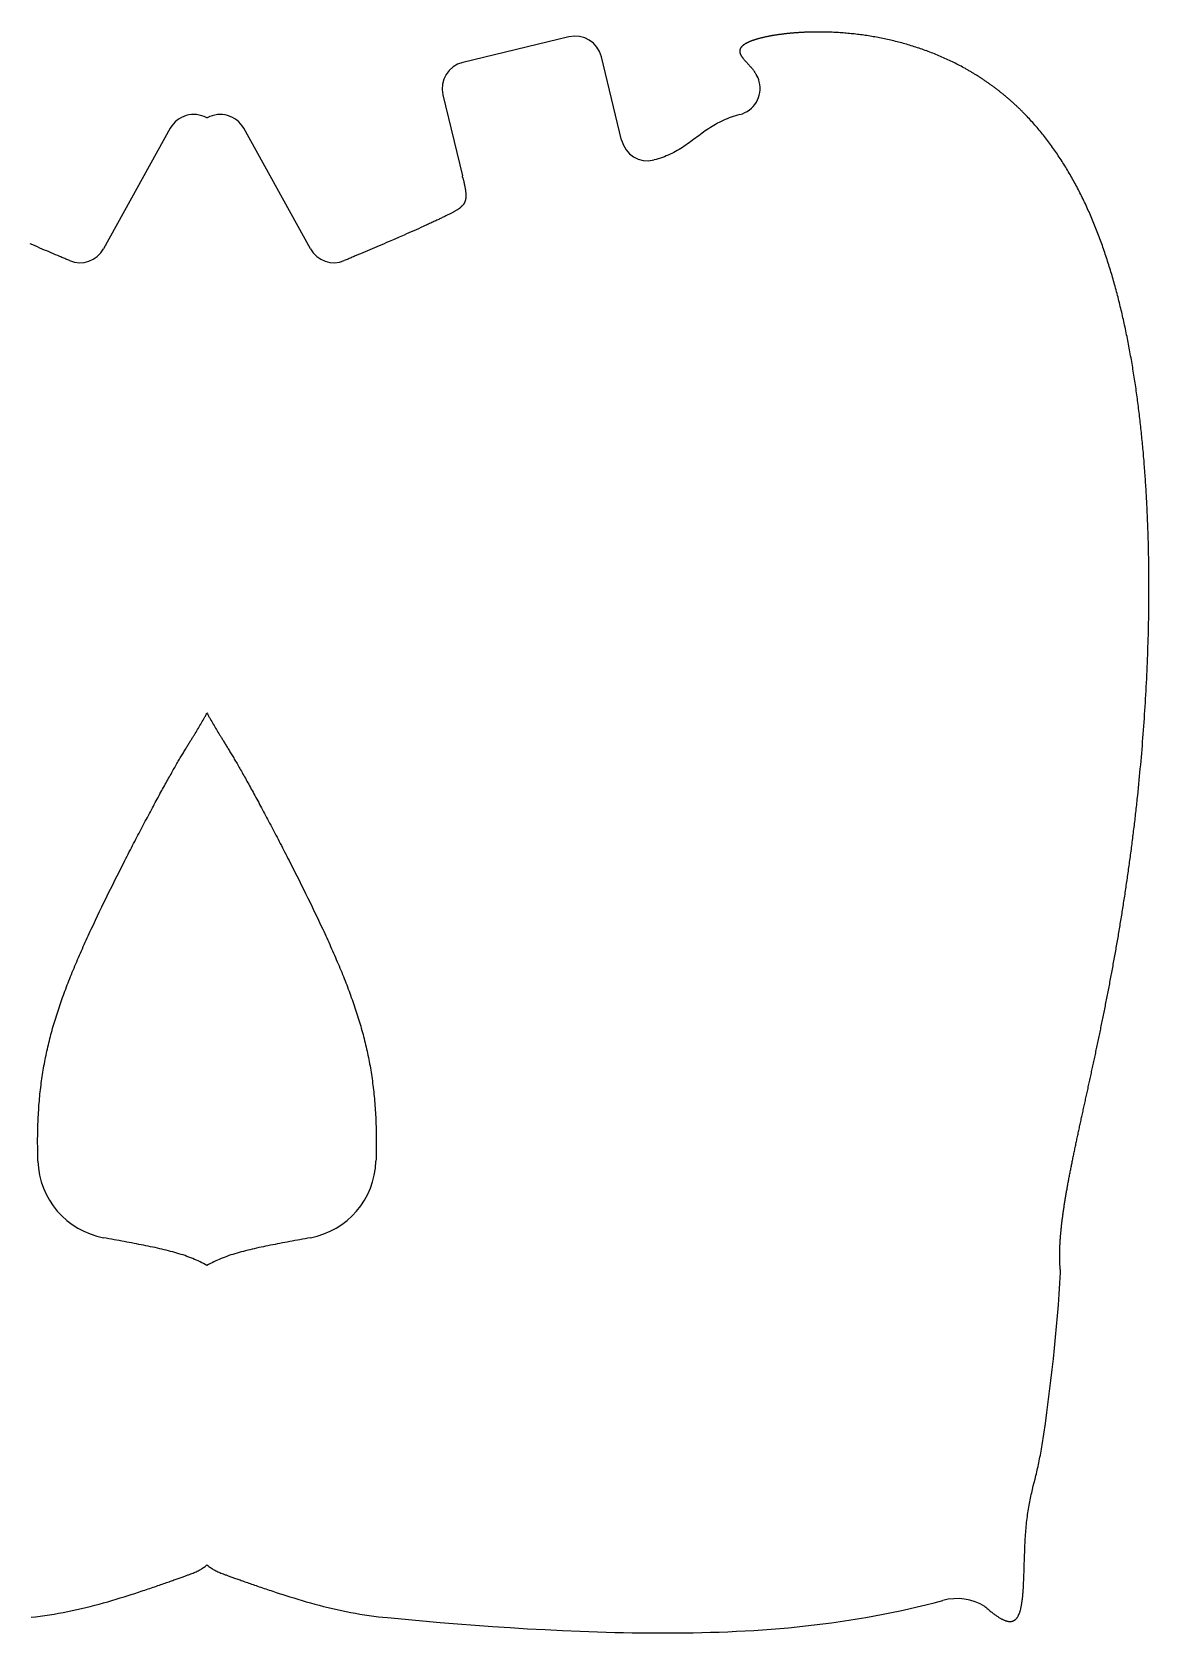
# Model space of a CAD drawing. Header units: millimetres. Extents: x 140 to 310, y 65 to 235.
# Drawn here: x 267.1 to 308.6, y 67.6 to 127.2 of the extents above; entities that cross this region are included whole.
import ezdxf

# ---------------------------------------------------------------- set-up
doc = ezdxf.new("R2010")
doc.units = ezdxf.units.MM
doc.header["$MEASUREMENT"] = 0
doc.layers.get('0').update_dxf_attribs({"lineweight": 0})

msp = doc.modelspace()

# ---------------------------------------------------------------- linework, layer by layer
at = {"color": 18, "lineweight": 25, "true_color": 0x000000}
for p, q in [((287.064, 126.987), (283.109, 126.035)), ((289.019, 123.141), (288.271, 126.249)), ((282.371, 124.829), (283.098, 121.81)), ((272.229, 123.582), (269.749, 119.096)), ((273.596, 123.968), (273.588, 123.973)), ((273.604, 123.973), (273.596, 123.968)), ((277.443, 119.096), (274.963, 123.582)), ((284.069, 67.808), (284.068, 67.819))]:
    msp.add_line(p, q, dxfattribs=at)
for points in [[(305.355, 80.985), (305.352, 81.008), (305.35, 81.032), (305.347, 81.055), (305.345, 81.079), (305.343, 81.102), (305.34, 81.126), (305.338, 81.15), (305.337, 81.175), (305.335, 81.199), (305.333, 81.224), (305.331, 81.248), (305.33, 81.273), (305.329, 81.298), (305.327, 81.323), (305.326, 81.349), (305.325, 81.374), (305.324, 81.4), (305.323, 81.426), (305.323, 81.452), (305.322, 81.478), (305.322, 81.504), (305.321, 81.531), (305.321, 81.558), (305.321, 81.585), (305.321, 81.612), (305.321, 81.639), (305.321, 81.666), (305.321, 81.693), (305.321, 81.721), (305.322, 81.749), (305.322, 81.777), (305.323, 81.805), (305.324, 81.833), (305.325, 81.862), (305.326, 81.89), (305.327, 81.919), (305.328, 81.948), (305.329, 81.977), (305.33, 82.006), (305.332, 82.036), (305.333, 82.065), (305.335, 82.095), (305.337, 82.125), (305.339, 82.155), (305.341, 82.185), (305.343, 82.216), (305.345, 82.246), (305.347, 82.277), (305.35, 82.308), (305.352, 82.339), (305.355, 82.37), (305.357, 82.402), (305.36, 82.433), (305.363, 82.465), (305.366, 82.497), (305.369, 82.529), (305.372, 82.561), (305.375, 82.593), (305.379, 82.625), (305.382, 82.658), (305.386, 82.691), (305.389, 82.724), (305.393, 82.757), (305.397, 82.79), (305.401, 82.824), (305.405, 82.857), (305.409, 82.891), (305.413, 82.925), (305.417, 82.959), (305.422, 82.993), (305.426, 83.028), (305.431, 83.062), (305.435, 83.097), (305.44, 83.132), (305.445, 83.167), (305.45, 83.202), (305.455, 83.237), (305.46, 83.273), (305.465, 83.308), (305.47, 83.344), (305.476, 83.38), (305.481, 83.416), (305.487, 83.452), (305.492, 83.489), (305.498, 83.525), (305.504, 83.562), (305.51, 83.599), (305.515, 83.636), (305.521, 83.673), (305.528, 83.711), (305.534, 83.748), (305.54, 83.786), (305.546, 83.824), (305.553, 83.862), (305.559, 83.9), (305.566, 83.938), (305.573, 83.977), (305.579, 84.015), (305.586, 84.054), (305.593, 84.093), (305.6, 84.132), (305.607, 84.171), (305.614, 84.211), (305.621, 84.25), (305.629, 84.29), (305.636, 84.33), (305.643, 84.37), (305.651, 84.41), (305.658, 84.45), (305.666, 84.49), (305.674, 84.531), (305.681, 84.572), (305.689, 84.613), (305.697, 84.654), (305.705, 84.695), (305.713, 84.736), (305.721, 84.778), (305.73, 84.819), (305.738, 84.861), (305.746, 84.903), (305.754, 84.945), (305.763, 84.988), (305.771, 85.03), (305.78, 85.073), (305.789, 85.115), (305.797, 85.158), (305.806, 85.201), (305.815, 85.244), (305.824, 85.288), (305.833, 85.331), (305.842, 85.375), (305.851, 85.418), (305.86, 85.462), (305.869, 85.506), (305.878, 85.55), (305.887, 85.595), (305.897, 85.639), (305.906, 85.684), (305.915, 85.729), (305.925, 85.774), (305.934, 85.819), (305.944, 85.864), (305.954, 85.909), (305.963, 85.955), (305.973, 86), (305.983, 86.046), (305.993, 86.092), (306.003, 86.138), (306.013, 86.185), (306.023, 86.231), (306.033, 86.277), (306.043, 86.324), (306.053, 86.371), (306.063, 86.418), (306.073, 86.465), (306.083, 86.512), (306.094, 86.56), (306.104, 86.607), (306.114, 86.655), (306.125, 86.703), (306.135, 86.751), (306.146, 86.799), (306.156, 86.847), (306.167, 86.895), (306.177, 86.944), (306.188, 86.993), (306.199, 87.041), (306.209, 87.09), (306.22, 87.139), (306.231, 87.189), (306.242, 87.238), (306.253, 87.287), (306.263, 87.337), (306.274, 87.387), (306.285, 87.437), (306.296, 87.487), (306.307, 87.537), (306.318, 87.587), (306.329, 87.638), (306.34, 87.688), (306.351, 87.739), (306.363, 87.79), (306.374, 87.841), (306.385, 87.892), (306.396, 87.943), (306.407, 87.995), (306.419, 88.046), (306.43, 88.098), (306.441, 88.15), (306.452, 88.202), (306.464, 88.254), (306.475, 88.306), (306.486, 88.359), (306.498, 88.411), (306.509, 88.464), (306.521, 88.516), (306.532, 88.569), (306.544, 88.622), (306.555, 88.676), (306.566, 88.729), (306.578, 88.782), (306.589, 88.836), (306.601, 88.89), (306.612, 88.943), (306.624, 88.997), (306.636, 89.051), (306.647, 89.106), (306.659, 89.16), (306.67, 89.214), (306.682, 89.269), (306.693, 89.324), (306.705, 89.379), (306.717, 89.434), (306.728, 89.489), (306.74, 89.544), (306.752, 89.599), (306.763, 89.655), (306.775, 89.71), (306.786, 89.766), (306.798, 89.822), (306.81, 89.878), (306.821, 89.934), (306.833, 89.99), (306.845, 90.047), (306.856, 90.103), (306.868, 90.16), (306.88, 90.217), (306.891, 90.274), (306.903, 90.331), (306.915, 90.388), (306.926, 90.445), (306.938, 90.502), (306.949, 90.56), (306.961, 90.617), (306.973, 90.675), (306.984, 90.733), (306.996, 90.791), (307.007, 90.849), (307.019, 90.907), (307.03, 90.966), (307.042, 91.024), (307.054, 91.083), (307.065, 91.141), (307.077, 91.2), (307.088, 91.259), (307.1, 91.318), (307.111, 91.377), (307.123, 91.437), (307.134, 91.496), (307.146, 91.556), (307.157, 91.615), (307.168, 91.675), (307.18, 91.735), (307.191, 91.795), (307.203, 91.855), (307.214, 91.915), (307.225, 91.976), (307.237, 92.036), (307.248, 92.097), (307.259, 92.157), (307.27, 92.218), (307.282, 92.279), (307.293, 92.34), (307.304, 92.401), (307.315, 92.462), (307.326, 92.524), (307.338, 92.585), (307.349, 92.647), (307.36, 92.709), (307.371, 92.77), (307.382, 92.832), (307.393, 92.894), (307.404, 92.956), (307.415, 93.019), (307.426, 93.081), (307.437, 93.144), (307.448, 93.206), (307.458, 93.269), (307.469, 93.332), (307.48, 93.395), (307.491, 93.458), (307.502, 93.521), (307.512, 93.584), (307.523, 93.647), (307.534, 93.711), (307.544, 93.774), (307.555, 93.838), (307.566, 93.902), (307.576, 93.965), (307.587, 94.029), (307.597, 94.093), (307.607, 94.158), (307.618, 94.222), (307.628, 94.286), (307.639, 94.351), (307.649, 94.415), (307.659, 94.48), (307.669, 94.545), (307.68, 94.61), (307.69, 94.675), (307.7, 94.74), (307.71, 94.805), (307.72, 94.87), (307.73, 94.936), (307.74, 95.001), (307.75, 95.067), (307.76, 95.132), (307.77, 95.198), (307.78, 95.264), (307.79, 95.33), (307.799, 95.396), (307.809, 95.462), (307.819, 95.529), (307.828, 95.595), (307.838, 95.661), (307.847, 95.728), (307.857, 95.795), (307.866, 95.861), (307.876, 95.928), (307.885, 95.995), (307.895, 96.062), (307.904, 96.129), (307.913, 96.196), (307.922, 96.264), (307.932, 96.331), (307.941, 96.399), (307.95, 96.466), (307.959, 96.534), (307.968, 96.602), (307.977, 96.669), (307.986, 96.737), (307.994, 96.805), (308.003, 96.873), (308.012, 96.942), (308.021, 97.01), (308.029, 97.078), (308.038, 97.147), (308.047, 97.215), (308.055, 97.284), (308.064, 97.353), (308.072, 97.421), (308.08, 97.49), (308.089, 97.559), (308.097, 97.628), (308.105, 97.697), (308.113, 97.767), (308.122, 97.836), (308.13, 97.905), (308.138, 97.975), (308.146, 98.044), (308.153, 98.114), (308.161, 98.184), (308.169, 98.254), (308.177, 98.323), (308.185, 98.393), (308.192, 98.463), (308.2, 98.533), (308.207, 98.604), (308.222, 98.744), (308.237, 98.885), (308.251, 99.026), (308.266, 99.168), (308.28, 99.31), (308.294, 99.452), (308.307, 99.594), (308.32, 99.737), (308.334, 99.88), (308.346, 100.023), (308.359, 100.166), (308.371, 100.31), (308.383, 100.454), (308.395, 100.598), (308.407, 100.743), (308.418, 100.888), (308.429, 101.033), (308.44, 101.178), (308.451, 101.323), (308.461, 101.469), (308.471, 101.615), (308.481, 101.761), (308.491, 101.908), (308.5, 102.054), (308.509, 102.201), (308.518, 102.348), (308.526, 102.495), (308.534, 102.643), (308.542, 102.791), (308.55, 102.938), (308.557, 103.086), (308.564, 103.235), (308.571, 103.383), (308.577, 103.532), (308.584, 103.68), (308.589, 103.829), (308.595, 103.978), (308.6, 104.127), (308.605, 104.277), (308.61, 104.426), (308.614, 104.576), (308.618, 104.726), (308.622, 104.876), (308.625, 105.026), (308.628, 105.176), (308.631, 105.326), (308.633, 105.476), (308.636, 105.627), (308.637, 105.777), (308.639, 105.928), (308.64, 106.079), (308.641, 106.23), (308.641, 106.381), (308.641, 106.532), (308.641, 106.683), (308.64, 106.834), (308.639, 106.985), (308.638, 107.136), (308.636, 107.287), (308.634, 107.438), (308.632, 107.59), (308.629, 107.741), (308.626, 107.892), (308.622, 108.044), (308.618, 108.195), (308.616, 108.271), (308.614, 108.346), (308.612, 108.422), (308.61, 108.498), (308.607, 108.573), (308.605, 108.649), (308.602, 108.725), (308.599, 108.8), (308.596, 108.876), (308.593, 108.952), (308.59, 109.027), (308.587, 109.103), (308.584, 109.178), (308.58, 109.254), (308.577, 109.33), (308.573, 109.405), (308.57, 109.481), (308.566, 109.556), (308.562, 109.632), (308.558, 109.707), (308.554, 109.783), (308.55, 109.858), (308.546, 109.934), (308.541, 110.009), (308.537, 110.085), (308.532, 110.16), (308.528, 110.235), (308.523, 110.311), (308.518, 110.386), (308.513, 110.461), (308.508, 110.537), (308.503, 110.612), (308.497, 110.687), (308.492, 110.762), (308.486, 110.837), (308.481, 110.913), (308.475, 110.988), (308.469, 111.063), (308.463, 111.138), (308.457, 111.213), (308.451, 111.288), (308.444, 111.363), (308.438, 111.438), (308.432, 111.513), (308.425, 111.587), (308.418, 111.662), (308.411, 111.737), (308.404, 111.812), (308.397, 111.886), (308.39, 111.961), (308.382, 112.036), (308.375, 112.11), (308.367, 112.185), (308.36, 112.259), (308.352, 112.333), (308.344, 112.408), (308.336, 112.482), (308.328, 112.556), (308.319, 112.631), (308.311, 112.705), (308.302, 112.779), (308.294, 112.853), (308.285, 112.927), (308.276, 113.001), (308.267, 113.075), (308.258, 113.148), (308.248, 113.222), (308.239, 113.296), (308.229, 113.369), (308.22, 113.443), (308.21, 113.516), (308.2, 113.59), (308.19, 113.663), (308.18, 113.737), (308.169, 113.81), (308.159, 113.883), (308.148, 113.956), (308.138, 114.029), (308.127, 114.102), (308.116, 114.175), (308.105, 114.248), (308.093, 114.32), (308.082, 114.393), (308.07, 114.466), (308.059, 114.538), (308.047, 114.611), (308.035, 114.683), (308.023, 114.755), (308.011, 114.827), (307.998, 114.899), (307.986, 114.971), (307.973, 115.043), (307.96, 115.115), (307.948, 115.187), (307.934, 115.259), (307.921, 115.33), (307.908, 115.402), (307.894, 115.473), (307.881, 115.544), (307.867, 115.615), (307.853, 115.686), (307.839, 115.757), (307.825, 115.828), (307.81, 115.899), (307.796, 115.97), (307.781, 116.04), (307.766, 116.111), (307.751, 116.181), (307.736, 116.251), (307.721, 116.322), (307.705, 116.392), (307.69, 116.462), (307.674, 116.531), (307.658, 116.601), (307.642, 116.671), (307.626, 116.74), (307.609, 116.81), (307.593, 116.879), (307.576, 116.948), (307.559, 117.017), (307.542, 117.086), (307.525, 117.155), (307.508, 117.223), (307.49, 117.292), (307.473, 117.36), (307.455, 117.429), (307.437, 117.497), (307.418, 117.565), (307.4, 117.633), (307.382, 117.7), (307.363, 117.768), (307.344, 117.835), (307.325, 117.903), (307.306, 117.97), (307.286, 118.037), (307.267, 118.104), (307.247, 118.171), (307.227, 118.237), (307.207, 118.304), (307.187, 118.37), (307.166, 118.436), (307.146, 118.502), (307.125, 118.568), (307.104, 118.634), (307.083, 118.7), (307.061, 118.765), (307.04, 118.83), (307.018, 118.895), (306.996, 118.96), (306.974, 119.025), (306.952, 119.09), (306.929, 119.154), (306.907, 119.218), (306.884, 119.283), (306.861, 119.347), (306.837, 119.41), (306.814, 119.474), (306.79, 119.537), (306.767, 119.601), (306.743, 119.664), (306.718, 119.727), (306.694, 119.79), (306.669, 119.852), (306.644, 119.915), (306.619, 119.977), (306.594, 120.039), (306.569, 120.101), (306.543, 120.162), (306.517, 120.224), (306.491, 120.285), (306.465, 120.346), (306.438, 120.407), (306.412, 120.468), (306.385, 120.528), (306.357, 120.588), (306.33, 120.649), (306.303, 120.709), (306.275, 120.768), (306.247, 120.828), (306.219, 120.887), (306.19, 120.946), (306.162, 121.005), (306.133, 121.064), (306.104, 121.122), (306.074, 121.18), (306.045, 121.239), (306.015, 121.296), (305.985, 121.354), (305.955, 121.411), (305.925, 121.469), (305.894, 121.526), (305.863, 121.582), (305.832, 121.639), (305.801, 121.695), (305.77, 121.751), (305.738, 121.807), (305.706, 121.863), (305.674, 121.918), (305.641, 121.973), (305.609, 122.028), (305.576, 122.083), (305.543, 122.137), (305.509, 122.191), (305.476, 122.245), (305.442, 122.299), (305.408, 122.353), (305.374, 122.406), (305.339, 122.459), (305.304, 122.512), (305.269, 122.564), (305.234, 122.617), (305.199, 122.669), (305.163, 122.72), (305.127, 122.772), (305.091, 122.823), (305.055, 122.874), (305.018, 122.925), (304.981, 122.975), (304.944, 123.026), (304.907, 123.076), (304.869, 123.125), (304.832, 123.175), (304.794, 123.224), (304.755, 123.273), (304.717, 123.322), (304.678, 123.37), (304.639, 123.418), (304.6, 123.466), (304.56, 123.514), (304.521, 123.561), (304.481, 123.608), (304.441, 123.655), (304.4, 123.701), (304.359, 123.748), (304.319, 123.794), (304.277, 123.839), (304.236, 123.885), (304.194, 123.93), (304.152, 123.975), (304.11, 124.019), (304.068, 124.063), (304.025, 124.107), (303.983, 124.151), (303.939, 124.194), (303.918, 124.216), (303.896, 124.237), (303.874, 124.259), (303.853, 124.28), (303.831, 124.302), (303.809, 124.323), (303.787, 124.344), (303.765, 124.365), (303.743, 124.386), (303.72, 124.407), (303.698, 124.428), (303.676, 124.449), (303.654, 124.469), (303.631, 124.49), (303.609, 124.51), (303.586, 124.531), (303.564, 124.551), (303.541, 124.572), (303.518, 124.592), (303.495, 124.612), (303.473, 124.632), (303.45, 124.652), (303.427, 124.672), (303.404, 124.692), (303.381, 124.712), (303.358, 124.732), (303.334, 124.751), (303.311, 124.771), (303.288, 124.79), (303.264, 124.81), (303.241, 124.829), (303.218, 124.848), (303.194, 124.868), (303.17, 124.887), (303.147, 124.906), (303.123, 124.925), (303.099, 124.944), (303.075, 124.962), (303.051, 124.981), (303.028, 125), (303.004, 125.018), (302.979, 125.037), (302.955, 125.055), (302.931, 125.074), (302.907, 125.092), (302.883, 125.11), (302.858, 125.128), (302.834, 125.146), (302.809, 125.164), (302.785, 125.182), (302.76, 125.2), (302.736, 125.218), (302.711, 125.235), (302.686, 125.253), (302.661, 125.27), (302.637, 125.288), (302.612, 125.305), (302.587, 125.322), (302.562, 125.339), (302.536, 125.356), (302.511, 125.374), (302.486, 125.39), (302.461, 125.407), (302.436, 125.424), (302.41, 125.441), (302.385, 125.457), (302.359, 125.474), (302.334, 125.49), (302.308, 125.507), (302.283, 125.523), (302.257, 125.539), (302.231, 125.555), (302.205, 125.571), (302.18, 125.587), (302.154, 125.603), (302.128, 125.619), (302.102, 125.635), (302.076, 125.65), (302.05, 125.666), (302.023, 125.681), (301.997, 125.697), (301.971, 125.712), (301.945, 125.727), (301.918, 125.743), (301.892, 125.758), (301.866, 125.773), (301.839, 125.788), (301.812, 125.803), (301.759, 125.832), (301.706, 125.861), (301.652, 125.89), (301.598, 125.918), (301.544, 125.946), (301.49, 125.974), (301.436, 126.002), (301.381, 126.029), (301.327, 126.056), (301.272, 126.082), (301.217, 126.108), (301.162, 126.134), (301.106, 126.16), (301.051, 126.185), (300.995, 126.21), (300.939, 126.235), (300.883, 126.259), (300.827, 126.283), (300.771, 126.306), (300.715, 126.329), (300.658, 126.352), (300.601, 126.375), (300.545, 126.397), (300.488, 126.419), (300.431, 126.441), (300.374, 126.462), (300.316, 126.483), (300.259, 126.504), (300.201, 126.524), (300.144, 126.544), (300.086, 126.564), (300.028, 126.583), (299.97, 126.602), (299.912, 126.621), (299.854, 126.639), (299.796, 126.657), (299.738, 126.675), (299.68, 126.692), (299.621, 126.709), (299.563, 126.726), (299.504, 126.742), (299.446, 126.759), (299.387, 126.774), (299.328, 126.79), (299.269, 126.805), (299.211, 126.82), (299.152, 126.834), (299.093, 126.848), (299.034, 126.862), (298.975, 126.876), (298.916, 126.889), (298.857, 126.902), (298.798, 126.914), (298.739, 126.927), (298.679, 126.939), (298.62, 126.95), (298.561, 126.962), (298.502, 126.973), (298.443, 126.983), (298.384, 126.994), (298.325, 127.004), (298.265, 127.014), (298.206, 127.023), (298.147, 127.032), (298.088, 127.041), (298.029, 127.049), (297.97, 127.058), (297.911, 127.065), (297.852, 127.073), (297.793, 127.08), (297.734, 127.087), (297.675, 127.094), (297.616, 127.1), (297.557, 127.106), (297.499, 127.112), (297.44, 127.118), (297.382, 127.123), (297.323, 127.128), (297.265, 127.132), (297.207, 127.137), (297.149, 127.141), (297.09, 127.144), (297.033, 127.148), (296.975, 127.151), (296.917, 127.154), (296.86, 127.156), (296.802, 127.159), (296.745, 127.161), (296.688, 127.163), (296.631, 127.164), (296.574, 127.165), (296.518, 127.166), (296.461, 127.167), (296.405, 127.167), (296.349, 127.167), (296.293, 127.167), (296.238, 127.167), (296.183, 127.166), (296.128, 127.165), (296.073, 127.164), (296.018, 127.163), (295.964, 127.161), (295.937, 127.16), (295.91, 127.159), (295.883, 127.158), (295.857, 127.157), (295.83, 127.156), (295.803, 127.155), (295.777, 127.153), (295.75, 127.152), (295.724, 127.151), (295.698, 127.149), (295.672, 127.148), (295.646, 127.146), (295.62, 127.145), (295.594, 127.143), (295.568, 127.141), (295.542, 127.14), (295.516, 127.138), (295.491, 127.136), (295.465, 127.134), (295.44, 127.132), (295.415, 127.13), (295.39, 127.128), (295.365, 127.126), (295.34, 127.123), (295.315, 127.121), (295.29, 127.119), (295.266, 127.116), (295.241, 127.114), (295.217, 127.112), (295.192, 127.109), (295.168, 127.107), (295.144, 127.104), (295.12, 127.101), (295.097, 127.099), (295.073, 127.096), (295.049, 127.093), (295.026, 127.09), (295.003, 127.087), (294.979, 127.084), (294.956, 127.081), (294.934, 127.078), (294.911, 127.075), (294.888, 127.072), (294.866, 127.069), (294.843, 127.066), (294.821, 127.063), (294.799, 127.059), (294.777, 127.056), (294.755, 127.053), (294.733, 127.049), (294.712, 127.046), (294.691, 127.042), (294.669, 127.039), (294.648, 127.035), (294.627, 127.032), (294.606, 127.028), (294.586, 127.024), (294.565, 127.021), (294.545, 127.017), (294.525, 127.013), (294.505, 127.009), (294.485, 127.006), (294.465, 127.002), (294.446, 126.998), (294.426, 126.994), (294.407, 126.99), (294.388, 126.986), (294.369, 126.982), (294.35, 126.978), (294.332, 126.973), (294.314, 126.969), (294.295, 126.965), (294.277, 126.961), (294.259, 126.957), (294.242, 126.952), (294.224, 126.948), (294.207, 126.944), (294.19, 126.939), (294.173, 126.935), (294.156, 126.93), (294.139, 126.926), (294.123, 126.921), (294.107, 126.917), (294.09, 126.912), (294.075, 126.908), (294.059, 126.903), (294.043, 126.899), (294.028, 126.894), (294.013, 126.889), (293.998, 126.885), (293.983, 126.88), (293.968, 126.875), (293.954, 126.87), (293.94, 126.866), (293.926, 126.861), (293.912, 126.856), (293.898, 126.851), (293.884, 126.846), (293.871, 126.841), (293.858, 126.836), (293.845, 126.831), (293.832, 126.826), (293.82, 126.821), (293.808, 126.816), (293.795, 126.811), (293.783, 126.806), (293.772, 126.801), (293.76, 126.796), (293.749, 126.791), (293.738, 126.786), (293.727, 126.781), (293.716, 126.776), (293.705, 126.77), (293.695, 126.765), (293.685, 126.76), (293.675, 126.755), (293.665, 126.749), (293.655, 126.744), (293.646, 126.739), (293.637, 126.734), (293.628, 126.728), (293.619, 126.723), (293.61, 126.718), (293.602, 126.712), (293.593, 126.707), (293.585, 126.701), (293.578, 126.696), (293.57, 126.69), (293.562, 126.685), (293.555, 126.68), (293.548, 126.674), (293.541, 126.669), (293.534, 126.663), (293.528, 126.658), (293.522, 126.652), (293.515, 126.647), (293.51, 126.641), (293.504, 126.635), (293.498, 126.63), (293.493, 126.624), (293.488, 126.619), (293.483, 126.613), (293.478, 126.607), (293.473, 126.602), (293.469, 126.596), (293.465, 126.59), (293.461, 126.585), (293.457, 126.579), (293.453, 126.573), (293.45, 126.568), (293.446, 126.562), (293.443, 126.556), (293.44, 126.55), (293.437, 126.545), (293.435, 126.539), (293.432, 126.533), (293.43, 126.527), (293.428, 126.521), (293.426, 126.516), (293.424, 126.51), (293.423, 126.504), (293.421, 126.498), (293.42, 126.492), (293.419, 126.486), (293.418, 126.481), (293.418, 126.475), (293.417, 126.469), (293.417, 126.463), (293.416, 126.457), (293.416, 126.451), (293.416, 126.445), (293.417, 126.439), (293.417, 126.433), (293.418, 126.427), (293.418, 126.421), (293.419, 126.415), (293.42, 126.409), (293.421, 126.403), (293.423, 126.397), (293.424, 126.391), (293.426, 126.385), (293.428, 126.379), (293.429, 126.373), (293.431, 126.367), (293.434, 126.361), (293.436, 126.354), (293.438, 126.348), (293.441, 126.342), (293.444, 126.336), (293.446, 126.33), (293.449, 126.324), (293.453, 126.317), (293.456, 126.311), (293.459, 126.305), (293.462, 126.299), (293.466, 126.293), (293.47, 126.286), (293.474, 126.28), (293.477, 126.274), (293.481, 126.267), (293.486, 126.261), (293.49, 126.255), (293.494, 126.248), (293.498, 126.242), (293.503, 126.236), (293.508, 126.229), (293.517, 126.216), (293.527, 126.203), (293.537, 126.191), (293.548, 126.177), (293.558, 126.164), (293.57, 126.151), (293.581, 126.138), (293.593, 126.125), (293.604, 126.111), (293.616, 126.098), (293.629, 126.084), (293.641, 126.07), (293.654, 126.057), (293.666, 126.043), (293.679, 126.029), (293.692, 126.015), (293.705, 126), (293.718, 125.986), (293.731, 125.972), (293.744, 125.957), (293.757, 125.943), (293.771, 125.928), (293.784, 125.913), (293.797, 125.898), (293.81, 125.883), (293.823, 125.868), (293.836, 125.853), (293.849, 125.838), (293.862, 125.822), (293.874, 125.806), (293.887, 125.791), (293.899, 125.775), (293.912, 125.759), (293.924, 125.743), (293.936, 125.726), (293.948, 125.71), (293.96, 125.693), (293.971, 125.677), (293.983, 125.66), (293.994, 125.643), (294.005, 125.626), (294.016, 125.609), (294.027, 125.592)], [(293.421, 124.097), (293.338, 124.075), (293.256, 124.051), (293.175, 124.025), (293.097, 123.998), (293.019, 123.97), (292.944, 123.939), (292.87, 123.908), (292.797, 123.875), (292.726, 123.84), (292.656, 123.805), (292.587, 123.768), (292.52, 123.73), (292.453, 123.691), (292.388, 123.651), (292.324, 123.61), (292.26, 123.569), (292.197, 123.526), (292.135, 123.483), (292.074, 123.44), (292.013, 123.396), (291.952, 123.352), (291.892, 123.307), (291.832, 123.263), (291.772, 123.218), (291.712, 123.174), (291.652, 123.129), (291.592, 123.086), (291.531, 123.042), (291.471, 122.999), (291.409, 122.956), (291.348, 122.914), (291.285, 122.873), (291.222, 122.833), (291.159, 122.794), (291.094, 122.755), (291.029, 122.718), (290.962, 122.682), (290.895, 122.648), (290.826, 122.614), (290.756, 122.582), (290.685, 122.552), (290.612, 122.523), (290.538, 122.496), (290.463, 122.47), (290.386, 122.446), (290.308, 122.424), (290.228, 122.404)], [(283.111, 121.743), (283.117, 121.721), (283.123, 121.699), (283.129, 121.677), (283.135, 121.656), (283.14, 121.634), (283.146, 121.613), (283.151, 121.592), (283.156, 121.571), (283.161, 121.55), (283.165, 121.53), (283.17, 121.509), (283.174, 121.489), (283.178, 121.469), (283.182, 121.449), (283.186, 121.43), (283.19, 121.41), (283.194, 121.391), (283.197, 121.372), (283.2, 121.354), (283.203, 121.335), (283.206, 121.317), (283.209, 121.299), (283.211, 121.281), (283.213, 121.263), (283.216, 121.246), (283.218, 121.229), (283.219, 121.212), (283.221, 121.195), (283.222, 121.178), (283.223, 121.162), (283.224, 121.146), (283.225, 121.13), (283.226, 121.115), (283.226, 121.099), (283.226, 121.084), (283.226, 121.07), (283.226, 121.055), (283.226, 121.041), (283.225, 121.027), (283.224, 121.013), (283.223, 120.999), (283.222, 120.986), (283.22, 120.973), (283.219, 120.96), (283.217, 120.948), (283.215, 120.935), (283.212, 120.923), (283.21, 120.912), (283.207, 120.9), (283.204, 120.889), (283.201, 120.878), (283.198, 120.867), (283.194, 120.856), (283.19, 120.846), (283.187, 120.836), (283.182, 120.826), (283.178, 120.817), (283.174, 120.807), (283.169, 120.798), (283.164, 120.789), (283.159, 120.781), (283.154, 120.772), (283.148, 120.764), (283.143, 120.756), (283.137, 120.748), (283.131, 120.74), (283.125, 120.733), (283.119, 120.726), (283.112, 120.719), (283.106, 120.712), (283.099, 120.706), (283.092, 120.699), (283.085, 120.693), (283.077, 120.687), (283.07, 120.681), (283.062, 120.676), (283.054, 120.67)], [(283.054, 120.67), (283.053, 120.666), (283.051, 120.662), (283.049, 120.657), (283.045, 120.653), (283.041, 120.647), (283.036, 120.642), (283.03, 120.636), (283.023, 120.63), (283.016, 120.623), (283.007, 120.616), (282.998, 120.609), (282.988, 120.602), (282.977, 120.594), (282.965, 120.586), (282.953, 120.577), (282.94, 120.569), (282.925, 120.56), (282.91, 120.55), (282.895, 120.541), (282.878, 120.531), (282.86, 120.521), (282.842, 120.51), (282.823, 120.499), (282.803, 120.488), (282.783, 120.477), (282.761, 120.465), (282.739, 120.453), (282.716, 120.441), (282.692, 120.428), (282.668, 120.415), (282.642, 120.402), (282.616, 120.389), (282.59, 120.375), (282.562, 120.361), (282.534, 120.347), (282.505, 120.333), (282.476, 120.318), (282.445, 120.303), (282.415, 120.288), (282.383, 120.272), (282.351, 120.257), (282.318, 120.241), (282.285, 120.225), (282.251, 120.209), (282.216, 120.192), (282.181, 120.175), (282.145, 120.159), (282.109, 120.141), (282.072, 120.124), (282.034, 120.107), (281.996, 120.089), (281.958, 120.071), (281.919, 120.053), (281.88, 120.035), (281.84, 120.017), (281.8, 119.998), (281.759, 119.98), (281.718, 119.961), (281.635, 119.923), (281.55, 119.885), (281.464, 119.846), (281.376, 119.807), (281.288, 119.768), (281.198, 119.728), (281.108, 119.688), (281.017, 119.648), (280.926, 119.608), (280.741, 119.527), (280.556, 119.447), (280.371, 119.367), (280.279, 119.327), (280.187, 119.287), (280.096, 119.248), (280.005, 119.209), (279.916, 119.17), (279.826, 119.132), (279.738, 119.095), (279.651, 119.057), (279.564, 119.021), (279.479, 118.984), (279.395, 118.949), (279.313, 118.914), (279.232, 118.879), (279.152, 118.846), (279.112, 118.829), (279.073, 118.812), (279.035, 118.796), (278.997, 118.78), (278.959, 118.764), (278.921, 118.748), (278.884, 118.733), (278.847, 118.717), (278.811, 118.702), (278.775, 118.687), (278.74, 118.672), (278.705, 118.657)], [(268.487, 118.657), (268.452, 118.672), (268.417, 118.687), (268.382, 118.702), (268.346, 118.717), (268.31, 118.732), (268.273, 118.747), (268.236, 118.763), (268.199, 118.779), (268.161, 118.795), (268.123, 118.811), (268.045, 118.843), (267.966, 118.877), (267.886, 118.911), (267.805, 118.945), (267.722, 118.98), (267.638, 119.016), (267.553, 119.052), (267.466, 119.089), (267.379, 119.126), (267.291, 119.164), (267.202, 119.202), (267.113, 119.241), (267.023, 119.279)], [(267.308, 85.124), (267.305, 85.22), (267.303, 85.315), (267.301, 85.41), (267.299, 85.505), (267.298, 85.598), (267.297, 85.692), (267.296, 85.784), (267.296, 85.877), (267.296, 85.968), (267.297, 86.06), (267.298, 86.151), (267.3, 86.241), (267.302, 86.331), (267.305, 86.42), (267.307, 86.509), (267.311, 86.597), (267.314, 86.685), (267.319, 86.773), (267.323, 86.86), (267.328, 86.946), (267.334, 87.032), (267.339, 87.118), (267.346, 87.203), (267.352, 87.288), (267.359, 87.373), (267.367, 87.457), (267.375, 87.541), (267.383, 87.624), (267.392, 87.707), (267.401, 87.79), (267.411, 87.872), (267.421, 87.954), (267.432, 88.035), (267.443, 88.117), (267.454, 88.198), (267.466, 88.278), (267.478, 88.359), (267.491, 88.439), (267.504, 88.519), (267.517, 88.598), (267.531, 88.678), (267.546, 88.757), (267.56, 88.836), (267.575, 88.914), (267.591, 88.993), (267.607, 89.071), (267.624, 89.149), (267.64, 89.227), (267.658, 89.305), (267.676, 89.382), (267.694, 89.46), (267.712, 89.537), (267.731, 89.614), (267.751, 89.691), (267.771, 89.768), (267.791, 89.845), (267.811, 89.922), (267.833, 89.999), (267.854, 90.076), (267.876, 90.153), (267.898, 90.229), (267.921, 90.306), (267.944, 90.383), (267.968, 90.459), (267.992, 90.536), (268.016, 90.613), (268.041, 90.689), (268.066, 90.766), (268.092, 90.843), (268.118, 90.92), (268.144, 90.996), (268.171, 91.073), (268.198, 91.15), (268.225, 91.228), (268.253, 91.305), (268.282, 91.382), (268.31, 91.459), (268.339, 91.537), (268.369, 91.615), (268.399, 91.692), (268.429, 91.77), (268.459, 91.848), (268.49, 91.927), (268.522, 92.005), (268.553, 92.083), (268.585, 92.162), (268.618, 92.241), (268.65, 92.32), (268.683, 92.399), (268.717, 92.478), (268.75, 92.557), (268.784, 92.637), (268.819, 92.717), (268.853, 92.797), (268.888, 92.877), (268.923, 92.957), (268.959, 93.038), (268.995, 93.118), (269.031, 93.199), (269.067, 93.28), (269.104, 93.361), (269.141, 93.442), (269.178, 93.524), (269.216, 93.605), (269.253, 93.687), (269.291, 93.769), (269.368, 93.933), (269.445, 94.098), (269.524, 94.263), (269.603, 94.428), (269.682, 94.594), (269.763, 94.759), (269.844, 94.925), (269.925, 95.091), (270.007, 95.257), (270.089, 95.422), (270.171, 95.587), (270.253, 95.751), (270.336, 95.915), (270.418, 96.078), (270.501, 96.241), (270.542, 96.321), (270.583, 96.402), (270.624, 96.482), (270.665, 96.562), (270.706, 96.642), (270.747, 96.721), (270.787, 96.8), (270.828, 96.878), (270.868, 96.957), (270.909, 97.034), (270.949, 97.112), (270.989, 97.189), (271.029, 97.265), (271.068, 97.341), (271.108, 97.416), (271.147, 97.491), (271.186, 97.566), (271.225, 97.64), (271.264, 97.713), (271.302, 97.786), (271.341, 97.858), (271.379, 97.93), (271.416, 98.001), (271.454, 98.071), (271.491, 98.141), (271.528, 98.21), (271.565, 98.279), (271.601, 98.347), (271.637, 98.414), (271.673, 98.48), (271.708, 98.546), (271.744, 98.611), (271.778, 98.675), (271.813, 98.738), (271.847, 98.801), (271.881, 98.863), (271.914, 98.924), (271.947, 98.984), (271.98, 99.044), (272.013, 99.103), (272.045, 99.161), (272.076, 99.218), (272.108, 99.274), (272.138, 99.33), (272.169, 99.384), (272.199, 99.438), (272.229, 99.491), (272.258, 99.543), (272.287, 99.594), (272.316, 99.645), (272.344, 99.694), (272.371, 99.743), (272.399, 99.791), (272.426, 99.838), (272.452, 99.884), (272.478, 99.929), (272.504, 99.974), (272.529, 100.018), (272.554, 100.06), (272.579, 100.102), (272.603, 100.144), (272.627, 100.184), (272.65, 100.224), (272.673, 100.262), (272.696, 100.3), (272.718, 100.338), (272.74, 100.374), (272.761, 100.41), (272.782, 100.445), (272.803, 100.48), (272.824, 100.513), (272.844, 100.546), (272.863, 100.579), (272.883, 100.61), (272.902, 100.642), (272.921, 100.672), (272.939, 100.702), (272.957, 100.732), (272.975, 100.761), (272.993, 100.789), (273.01, 100.817), (273.028, 100.845), (273.044, 100.872), (273.061, 100.899), (273.078, 100.925), (273.094, 100.951), (273.11, 100.977), (273.126, 101.002), (273.142, 101.028), (273.157, 101.053), (273.188, 101.102), (273.218, 101.151), (273.248, 101.2), (273.277, 101.248), (273.306, 101.296), (273.335, 101.345), (273.363, 101.394), (273.392, 101.443), (273.421, 101.493), (273.45, 101.544), (273.478, 101.596), (273.493, 101.623), (273.508, 101.649), (273.522, 101.676), (273.537, 101.703), (273.551, 101.731), (273.566, 101.759), (273.581, 101.787), (273.596, 101.815)], [(273.596, 101.815), (273.611, 101.787), (273.626, 101.759), (273.64, 101.731), (273.655, 101.703), (273.67, 101.676), (273.684, 101.649), (273.699, 101.623), (273.713, 101.596), (273.742, 101.544), (273.771, 101.493), (273.8, 101.443), (273.828, 101.394), (273.857, 101.345), (273.886, 101.296), (273.915, 101.248), (273.944, 101.2), (273.974, 101.151), (274.004, 101.102), (274.035, 101.053), (274.05, 101.028), (274.066, 101.002), (274.082, 100.977), (274.098, 100.951), (274.114, 100.925), (274.131, 100.899), (274.147, 100.872), (274.164, 100.845), (274.181, 100.817), (274.199, 100.789), (274.216, 100.761), (274.234, 100.732), (274.253, 100.702), (274.271, 100.672), (274.29, 100.642), (274.309, 100.61), (274.328, 100.579), (274.348, 100.546), (274.368, 100.513), (274.389, 100.48), (274.409, 100.445), (274.431, 100.41), (274.452, 100.374), (274.474, 100.338), (274.496, 100.3), (274.519, 100.262), (274.542, 100.224), (274.565, 100.184), (274.589, 100.144), (274.613, 100.102), (274.637, 100.06), (274.662, 100.018), (274.688, 99.974), (274.713, 99.929), (274.74, 99.884), (274.766, 99.838), (274.793, 99.791), (274.82, 99.743), (274.848, 99.694), (274.876, 99.645), (274.905, 99.594), (274.934, 99.543), (274.963, 99.491), (274.993, 99.438), (275.023, 99.384), (275.053, 99.33), (275.084, 99.274), (275.116, 99.218), (275.147, 99.161), (275.179, 99.103), (275.212, 99.044), (275.244, 98.984), (275.277, 98.924), (275.311, 98.863), (275.345, 98.801), (275.379, 98.738), (275.413, 98.675), (275.448, 98.611), (275.483, 98.546), (275.519, 98.48), (275.555, 98.414), (275.591, 98.347), (275.627, 98.279), (275.664, 98.21), (275.701, 98.141), (275.738, 98.071), (275.775, 98.001), (275.813, 97.93), (275.851, 97.858), (275.889, 97.786), (275.928, 97.713), (275.967, 97.64), (276.005, 97.566), (276.045, 97.491), (276.084, 97.416), (276.123, 97.341), (276.163, 97.265), (276.203, 97.189), (276.243, 97.112), (276.283, 97.034), (276.323, 96.957), (276.364, 96.878), (276.404, 96.8), (276.445, 96.721), (276.486, 96.642), (276.527, 96.562), (276.568, 96.482), (276.609, 96.402), (276.65, 96.321), (276.691, 96.241), (276.773, 96.078), (276.856, 95.915), (276.938, 95.751), (277.021, 95.587), (277.103, 95.422), (277.185, 95.257), (277.267, 95.091), (277.348, 94.925), (277.429, 94.759), (277.509, 94.594), (277.589, 94.428), (277.668, 94.263), (277.746, 94.098), (277.824, 93.933), (277.901, 93.769), (277.938, 93.687), (277.976, 93.605), (278.014, 93.524), (278.051, 93.442), (278.088, 93.361), (278.125, 93.28), (278.161, 93.199), (278.197, 93.118), (278.233, 93.038), (278.268, 92.957), (278.304, 92.877), (278.339, 92.797), (278.373, 92.717), (278.408, 92.637), (278.442, 92.557), (278.475, 92.478), (278.509, 92.399), (278.542, 92.32), (278.574, 92.241), (278.607, 92.162), (278.639, 92.083), (278.67, 92.005), (278.701, 91.927), (278.732, 91.848), (278.763, 91.77), (278.793, 91.692), (278.823, 91.615), (278.852, 91.537), (278.881, 91.459), (278.91, 91.382), (278.938, 91.305), (278.966, 91.228), (278.994, 91.15), (279.021, 91.073), (279.048, 90.996), (279.074, 90.92), (279.1, 90.843), (279.126, 90.766), (279.151, 90.689), (279.176, 90.613), (279.2, 90.536), (279.224, 90.459), (279.248, 90.383), (279.271, 90.306), (279.293, 90.229), (279.316, 90.153), (279.338, 90.076), (279.359, 89.999), (279.38, 89.922), (279.401, 89.845), (279.421, 89.768), (279.441, 89.691), (279.461, 89.614), (279.48, 89.537), (279.498, 89.46), (279.516, 89.382), (279.534, 89.305), (279.551, 89.227), (279.568, 89.149), (279.585, 89.071), (279.601, 88.993), (279.616, 88.914), (279.632, 88.836), (279.646, 88.757), (279.661, 88.678), (279.675, 88.598), (279.688, 88.519), (279.701, 88.439), (279.714, 88.359), (279.726, 88.278), (279.738, 88.198), (279.749, 88.117), (279.76, 88.035), (279.771, 87.954), (279.781, 87.872), (279.79, 87.79), (279.8, 87.707), (279.808, 87.624), (279.817, 87.541), (279.825, 87.457), (279.832, 87.373), (279.839, 87.288), (279.846, 87.203), (279.852, 87.118), (279.858, 87.032), (279.864, 86.946), (279.869, 86.86), (279.873, 86.773), (279.877, 86.685), (279.881, 86.597), (279.884, 86.509), (279.887, 86.42), (279.89, 86.331), (279.892, 86.241), (279.893, 86.151), (279.895, 86.06), (279.895, 85.968), (279.896, 85.877), (279.896, 85.784), (279.895, 85.692), (279.894, 85.598), (279.893, 85.505), (279.891, 85.41), (279.889, 85.315), (279.886, 85.22), (279.883, 85.124)], [(273.596, 81.245), (273.533, 81.281), (273.47, 81.316), (273.405, 81.35), (273.34, 81.382), (273.273, 81.414), (273.205, 81.445), (273.137, 81.475), (273.067, 81.504), (272.996, 81.533), (272.925, 81.56), (272.852, 81.586), (272.779, 81.612), (272.705, 81.637), (272.63, 81.661), (272.554, 81.685), (272.477, 81.708), (272.4, 81.73), (272.321, 81.752), (272.242, 81.773), (272.162, 81.794), (272.082, 81.814), (272.001, 81.834), (271.919, 81.853), (271.836, 81.872), (271.753, 81.891), (271.669, 81.91), (271.584, 81.928), (271.499, 81.946), (271.413, 81.964), (271.326, 81.981), (271.239, 81.999), (271.15, 82.016), (271.062, 82.033), (270.972, 82.051), (270.882, 82.068), (270.792, 82.085), (270.7, 82.102), (270.608, 82.12), (270.515, 82.137), (270.422, 82.154), (270.327, 82.172), (270.233, 82.189), (270.137, 82.207), (270.04, 82.225), (269.943, 82.242), (269.845, 82.26), (269.746, 82.279)], [(277.445, 82.279), (277.347, 82.26), (277.249, 82.242), (277.151, 82.225), (277.055, 82.207), (276.959, 82.189), (276.864, 82.172), (276.77, 82.154), (276.677, 82.137), (276.584, 82.12), (276.492, 82.102), (276.4, 82.085), (276.309, 82.068), (276.219, 82.051), (276.13, 82.033), (276.041, 82.016), (275.953, 81.999), (275.866, 81.981), (275.779, 81.964), (275.693, 81.946), (275.608, 81.928), (275.523, 81.91), (275.439, 81.891), (275.356, 81.872), (275.273, 81.853), (275.191, 81.834), (275.11, 81.814), (275.029, 81.794), (274.95, 81.773), (274.871, 81.752), (274.792, 81.73), (274.715, 81.708), (274.638, 81.685), (274.562, 81.661), (274.487, 81.637), (274.413, 81.612), (274.34, 81.586), (274.267, 81.56), (274.196, 81.533), (274.125, 81.504), (274.055, 81.475), (273.987, 81.445), (273.919, 81.414), (273.852, 81.382), (273.787, 81.35), (273.722, 81.316), (273.658, 81.281), (273.596, 81.245)], [(302.54, 68.55), (302.569, 68.524), (302.599, 68.498), (302.627, 68.473), (302.656, 68.449), (302.684, 68.425), (302.711, 68.402), (302.739, 68.38), (302.766, 68.358), (302.792, 68.337), (302.818, 68.316), (302.844, 68.296), (302.87, 68.277), (302.895, 68.258), (302.92, 68.24), (302.944, 68.222), (302.968, 68.206), (302.992, 68.19), (303.015, 68.174), (303.038, 68.159), (303.061, 68.145), (303.083, 68.131), (303.105, 68.118), (303.127, 68.106), (303.148, 68.094), (303.169, 68.083), (303.189, 68.073), (303.21, 68.063), (303.229, 68.054), (303.249, 68.045), (303.268, 68.037), (303.287, 68.03), (303.306, 68.023), (303.324, 68.017), (303.342, 68.012), (303.359, 68.007), (303.377, 68.003), (303.394, 68), (303.41, 67.997), (303.427, 67.995), (303.443, 67.993), (303.458, 67.993), (303.474, 67.992), (303.489, 67.993), (303.504, 67.994), (303.518, 67.995), (303.532, 67.998), (303.546, 68), (303.56, 68.004), (303.573, 68.008), (303.586, 68.013), (303.599, 68.018), (303.612, 68.024), (303.624, 68.031), (303.636, 68.038), (303.648, 68.046), (303.659, 68.054), (303.67, 68.063), (303.681, 68.073), (303.692, 68.083), (303.702, 68.094), (303.712, 68.106), (303.722, 68.118), (303.732, 68.131), (303.742, 68.144), (303.751, 68.158), (303.76, 68.172), (303.769, 68.187), (303.777, 68.203), (303.785, 68.219), (303.793, 68.235), (303.801, 68.253), (303.809, 68.27), (303.816, 68.289), (303.824, 68.308), (303.831, 68.327), (303.837, 68.347), (303.844, 68.368), (303.85, 68.389), (303.857, 68.41), (303.863, 68.432), (303.869, 68.455), (303.874, 68.478), (303.88, 68.502), (303.885, 68.526), (303.89, 68.55), (303.895, 68.575), (303.9, 68.601), (303.905, 68.627), (303.909, 68.653), (303.913, 68.68), (303.917, 68.708), (303.922, 68.736), (303.925, 68.764), (303.929, 68.792), (303.933, 68.822), (303.936, 68.851), (303.939, 68.881), (303.943, 68.911), (303.946, 68.942), (303.949, 68.973), (303.952, 69.005), (303.954, 69.037), (303.957, 69.069), (303.959, 69.101), (303.962, 69.134), (303.964, 69.168), (303.968, 69.235), (303.972, 69.304), (303.976, 69.374), (303.979, 69.445), (303.982, 69.517), (303.985, 69.59), (303.988, 69.664), (303.99, 69.739), (303.993, 69.815), (303.995, 69.891), (303.997, 69.968), (304, 70.046), (304.002, 70.123), (304.006, 70.281), (304.011, 70.439), (304.017, 70.597), (304.024, 70.756), (304.027, 70.835), (304.031, 70.913), (304.035, 70.992), (304.04, 71.07), (304.045, 71.148), (304.05, 71.226), (304.056, 71.303), (304.062, 71.379), (304.069, 71.455), (304.075, 71.53), (304.083, 71.605), (304.091, 71.679), (304.099, 71.753), (304.108, 71.826), (304.117, 71.898), (304.127, 71.97), (304.137, 72.04), (304.148, 72.111), (304.159, 72.18), (304.171, 72.249), (304.183, 72.317), (304.196, 72.385), (304.208, 72.452), (304.222, 72.519), (304.235, 72.585), (304.249, 72.651), (304.264, 72.716), (304.278, 72.781), (304.309, 72.91), (304.339, 73.039), (304.371, 73.168), (304.403, 73.297), (304.435, 73.428), (304.451, 73.494), (304.466, 73.56), (304.482, 73.627), (304.498, 73.694), (304.513, 73.762), (304.529, 73.831), (304.544, 73.901), (304.558, 73.971), (304.573, 74.043), (304.587, 74.115), (304.601, 74.188), (304.615, 74.262), (304.629, 74.337), (304.642, 74.414), (304.654, 74.491), (304.667, 74.569)], [(267.05, 68.154), (267.221, 68.172), (267.392, 68.192), (267.563, 68.215), (267.734, 68.24), (267.905, 68.267), (268.076, 68.297), (268.247, 68.328), (268.417, 68.362), (268.586, 68.397), (268.755, 68.434), (268.923, 68.473), (269.09, 68.513), (269.256, 68.554), (269.42, 68.597), (269.583, 68.64), (269.745, 68.684), (269.904, 68.729), (270.061, 68.775), (270.216, 68.821), (270.368, 68.867), (270.517, 68.913), (270.664, 68.959), (270.808, 69.005), (270.878, 69.028), (270.948, 69.051), (271.017, 69.073), (271.085, 69.096), (271.152, 69.118), (271.218, 69.14), (271.283, 69.162), (271.348, 69.184), (271.411, 69.205), (271.473, 69.226), (271.535, 69.247), (271.595, 69.268), (271.654, 69.288), (271.712, 69.308), (271.769, 69.328), (271.825, 69.348), (271.88, 69.367), (271.934, 69.385), (271.987, 69.404), (272.038, 69.422), (272.089, 69.44), (272.138, 69.457), (272.186, 69.474), (272.233, 69.49), (272.279, 69.507), (272.323, 69.522), (272.367, 69.538), (272.409, 69.553), (272.45, 69.567), (272.49, 69.581), (272.529, 69.595), (272.567, 69.609), (272.604, 69.622), (272.639, 69.634), (272.674, 69.647), (272.707, 69.659), (272.74, 69.67), (272.771, 69.682), (272.802, 69.692), (272.831, 69.703), (272.86, 69.714), (272.887, 69.724), (272.914, 69.733), (272.94, 69.743), (272.989, 69.761), (273.035, 69.779), (273.079, 69.796), (273.12, 69.813), (273.159, 69.83), (273.196, 69.846), (273.231, 69.863), (273.266, 69.88), (273.299, 69.897), (273.332, 69.915), (273.364, 69.934), (273.396, 69.954), (273.428, 69.975), (273.461, 69.997), (273.494, 70.021), (273.527, 70.045), (273.561, 70.072), (273.596, 70.1)], [(273.596, 70.1), (273.631, 70.072), (273.665, 70.045), (273.698, 70.021), (273.731, 69.997), (273.763, 69.975), (273.796, 69.954), (273.828, 69.934), (273.86, 69.915), (273.893, 69.897), (273.926, 69.88), (273.96, 69.863), (273.996, 69.846), (274.033, 69.83), (274.072, 69.813), (274.113, 69.796), (274.156, 69.779), (274.203, 69.761), (274.252, 69.743), (274.278, 69.733), (274.305, 69.724), (274.332, 69.714), (274.361, 69.703), (274.39, 69.692), (274.421, 69.682), (274.452, 69.67), (274.484, 69.659), (274.518, 69.647), (274.552, 69.634), (274.588, 69.622), (274.625, 69.609), (274.663, 69.595), (274.701, 69.581), (274.742, 69.567), (274.783, 69.553), (274.825, 69.538), (274.869, 69.522), (274.913, 69.507), (274.959, 69.49), (275.006, 69.474), (275.054, 69.457), (275.103, 69.44), (275.154, 69.422), (275.205, 69.404), (275.258, 69.385), (275.312, 69.367), (275.367, 69.348), (275.422, 69.328), (275.48, 69.308), (275.538, 69.288), (275.597, 69.268), (275.657, 69.247), (275.718, 69.226), (275.781, 69.205), (275.844, 69.184), (275.908, 69.162), (275.974, 69.14), (276.04, 69.118), (276.107, 69.096), (276.175, 69.073), (276.244, 69.051), (276.313, 69.028), (276.384, 69.005), (276.528, 68.959), (276.674, 68.913), (276.824, 68.867), (276.976, 68.821), (277.131, 68.775), (277.288, 68.729), (277.447, 68.684), (277.608, 68.64), (277.771, 68.597), (277.936, 68.554), (278.102, 68.513), (278.269, 68.473), (278.437, 68.434), (278.606, 68.397), (278.775, 68.362), (278.945, 68.328), (279.116, 68.297), (279.287, 68.267), (279.458, 68.24), (279.629, 68.215), (279.8, 68.192), (279.971, 68.172), (280.142, 68.154), (280.313, 68.138)], [(280.313, 68.138), (280.966, 68.075), (281.618, 68.015), (282.27, 67.959), (282.921, 67.905), (283.573, 67.855), (284.224, 67.808), (284.874, 67.765), (285.525, 67.725), (286.175, 67.689), (286.824, 67.657), (287.474, 67.629), (287.798, 67.617), (288.123, 67.606), (288.447, 67.596), (288.771, 67.587), (289.095, 67.58), (289.419, 67.574), (289.743, 67.569), (290.067, 67.566), (290.39, 67.565), (290.714, 67.565), (291.037, 67.566), (291.361, 67.569), (291.684, 67.574), (292.007, 67.581), (292.329, 67.59), (292.652, 67.6), (292.975, 67.613), (293.297, 67.627), (293.619, 67.644), (293.941, 67.663), (294.263, 67.684), (294.585, 67.708), (294.906, 67.734), (295.227, 67.762), (295.549, 67.793), (295.869, 67.827), (296.19, 67.863), (296.511, 67.902), (296.831, 67.944), (297.151, 67.989), (297.471, 68.037), (297.79, 68.088), (298.11, 68.142), (298.429, 68.199), (298.748, 68.26), (299.066, 68.323), (299.385, 68.39), (299.703, 68.46), (300.021, 68.534), (300.339, 68.611), (300.656, 68.692), (300.973, 68.776)]]:
    msp.add_lwpolyline(points, dxfattribs=at)
for points in [[(288.271, 126.249), (288.141, 126.786), (287.601, 127.116), (287.064, 126.987)], [(283.109, 126.035), (282.572, 125.906), (282.242, 125.366), (282.371, 124.829)], [(273.588, 123.973), (273.104, 124.24), (272.496, 124.065), (272.229, 123.582)], [(274.963, 123.582), (274.696, 124.065), (274.087, 124.24), (273.604, 123.973)], [(283.111, 121.743), (283.108, 121.766), (283.103, 121.788), (283.098, 121.81)], [(268.487, 118.657), (268.958, 118.46), (269.502, 118.649), (269.749, 119.096)], [(277.443, 119.096), (277.69, 118.649), (278.234, 118.46), (278.705, 118.657)], [(267.308, 85.124), (267.356, 83.722), (268.368, 82.541), (269.746, 82.279)], [(277.445, 82.279), (278.823, 82.541), (279.836, 83.722), (279.883, 85.124)], [(304.667, 74.569), (304.997, 76.696), (305.226, 78.837), (305.355, 80.985)], [(302.54, 68.55), (302.071, 68.838), (301.504, 68.919), (300.973, 68.776)]]:
    msp.add_open_spline(points, degree=3, dxfattribs=at)
for points in [[(293.421, 124.097), (293.957, 124.232), (294.281, 124.776), (294.145, 125.312), (294.12, 125.411), (294.08, 125.505), (294.027, 125.592)], [(289.019, 123.141), (289.148, 122.604), (289.688, 122.273), (290.225, 122.403), (290.226, 122.403), (290.227, 122.403), (290.228, 122.404)]]:
    msp.add_open_spline(points, degree=3, knots=[0, 0, 0, 0, 1, 1, 1, 2, 2, 2, 2], dxfattribs=at)

doc.saveas('drawing.dxf')
